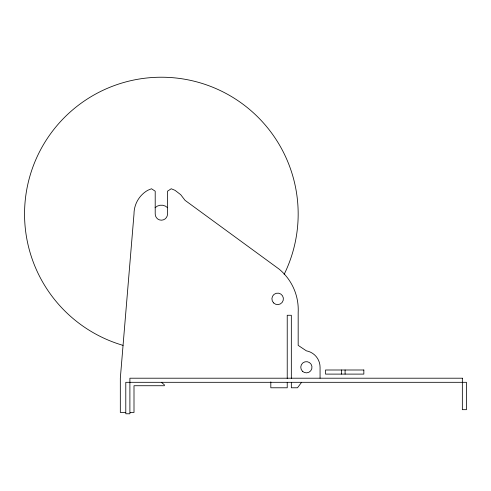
<?xml version="1.0" encoding="UTF-8"?>
<svg xmlns="http://www.w3.org/2000/svg" width="491" height="491" viewBox="0 0 491 491"><rect width="100%" height="100%" fill="white"/><g stroke="black" fill="none" stroke-linecap="round" stroke-linejoin="round"><path stroke-width="0.74" d="M301.591 382.311L297.491 387.786L291.329 387.786L291.329 382.44M125.641 412.465L120.32 412.465L120.32 378.26L134 214.033A27.361 27.361 0 0 1 147.681 190.336L151.504 188.753L155.205 191.202L155.205 214.033A6.156 6.156 0 0 0 161.361 220.189A6.156 6.156 0 0 0 167.517 214.033L167.517 191.202L171.224 188.753L175.041 190.336L180.706 194.688L185.058 200.353L279.164 269.154A52.795 52.795 0 0 1 298.172 312.54L298.172 345.369L306.384 350.844A16.694 16.694 0 0 1 320.064 367.262L320.064 378.205M130.201 412.465L134 412.465L134 385.73L164.362 385.73L164.362 384.809L161.361 382.311M345.093 369.999L345.093 374.105M341.546 369.999L341.546 374.105M291.329 378.622L291.329 315.271L287.229 315.271L287.229 378.622M287.229 382.44L287.229 387.786L270.811 387.786L270.811 381.888M123.045 345.369A136.811 136.811 0 0 1 32.455 168.204A136.811 136.811 0 0 1 214.555 87.987A136.811 136.811 0 0 1 284.129 274.408M155.07 207.748A8.893 8.893 0 0 1 167.652 207.748M363.843 369.999L325.533 369.999L325.533 374.105L363.843 374.105L363.843 369.999M462.344 378.205L129.894 378.205L129.894 413.778L125.788 413.778L125.788 382.311L466.45 382.311L466.45 409.672L462.344 409.672L462.344 378.205M273.585 302.922A5.745 5.745 0 0 0 283.203 300.345A5.745 5.745 0 0 0 276.163 293.305A5.745 5.745 0 0 0 273.585 302.922M302.413 371.227A5.61 5.61 0 0 0 311.797 368.716A5.61 5.61 0 0 0 304.929 361.842A5.61 5.61 0 0 0 302.413 371.227"/></g></svg>
